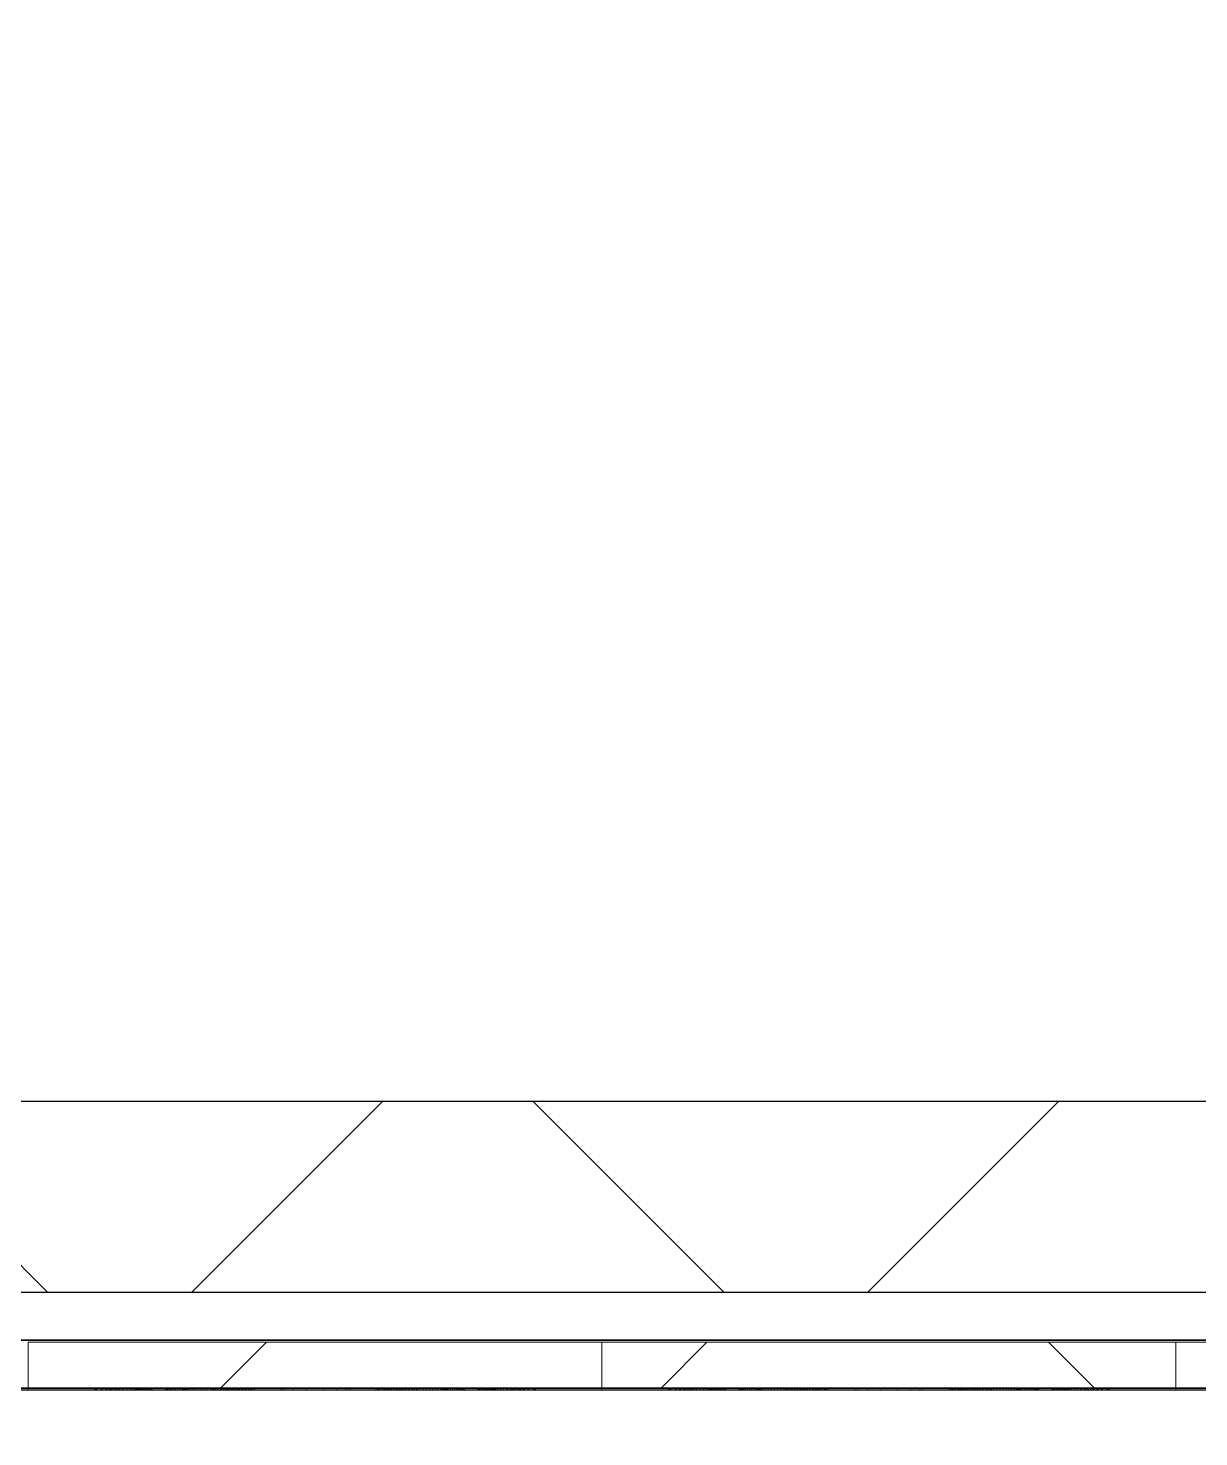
# Model space of a CAD drawing. Header units: millimetres. Extents: x 813027 to 1148939, y -931049 to -10.
# Drawn here: x 934340 to 935564, y -110736 to -109263 of the extents above; entities that cross this region are included whole.
import ezdxf

# ---------------------------------------------------------------- set-up
doc = ezdxf.new("R2010")
doc.units = ezdxf.units.MM
for name, color, linetype, lineweight in [('A-GLAZ-CURT', 2, 'Continuous', 9), ('A-WALL-PATT', 1, 'Continuous', 25), ('I-WALL-E', 2, 'Continuous', 25), ('WALL-A', 3, 'Continuous', 25)]:
    doc.layers.add(name, color=color, linetype=linetype, lineweight=lineweight)

# ---------------------------------------------------------------- blocks, each defined once
blk = doc.blocks.new('PPLS-PP21_Custom Tile Pattern - Custom Tile Pattern-V83-4160 - LOWER PLATFORM LEVEL - REFLECTED CEILING GENERAL PLAN')
at = {"layer": 'A-GLAZ-CURT'}
h = blk.add_hatch(dxfattribs=at)
h.set_pattern_fill('FP_81', color=256, style=0, pattern_type=2)
h.set_pattern_definition([(45, (-935846.3, 110688.8), (-530.3301, 530.3301), []), (135, (-935846.3, 110688.8), (-530.3301, -530.3301), [])])
h.paths.add_polyline_path([(300, 2), (300, 50), (-300, 50), (-300, 2)])
for p, q in [((-300, 50), (300, 50)), ((-300, 2), (-300, 50)), ((300, 50), (300, 2)), ((300, 2), (-300, 2)), ((-300, 0), (-300, 2)), ((-300, 2), (-230.4, 2)), ((-230.4, 0), (-300, 0)), ((-230.4, 2), (-230.4, 0)), ((-230.2, 2), (-230.2, 0)), ((-230.2, 0), (-229.3, 0)), ((-229.3, 2), (-229.3, 0)), ((-229.3, 0), (-228.1, 0)), ((-228.1, 2), (-228.1, 0)), ((-228.1, 0), (-223.3, 0)), ((-223.3, 2), (-223.3, 0)), ((-223.3, 0), (-218.9, 0)), ((-222.5, 2), (-222.5, 0)), ((-222.5, 0), (-218, 0)), ((-218.9, 2), (-218.9, 0)), ((-218.9, 0), (-214.8, 0)), ((-218, 2), (-218, 0)), ((-218, 0), (-213.4, 0)), ((-217.4, 2), (-217.4, 0)), ((-214.8, 2), (-214.8, 0)), ((-214.8, 0), (-211, 0)), ((-213.4, 2), (-213.4, 0)), ((-213.4, 0), (-208.9, 0)), ((-212.7, 2), (-212.7, 0)), ((-211, 2), (-211, 0)), ((-211, 0), (-207.6, 0)), ((-208.9, 2), (-208.9, 0)), ((-208.9, 0), (-204.6, 0)), ((-208.3, 2), (-208.3, 0)), ((-207.6, 2), (-207.6, 0)), ((-207.6, 0), (-206, 0)), ((-206, 0), (-206, 2)), ((-206, 2), (-201.5, 2)), ((-201.5, 0), (-206, 0)), ((-204.6, 2), (-204.6, 0)), ((-204.6, 0), (-200.6, 0)), ((-204.3, 2), (-204.3, 0)), ((-201.5, 2), (-201.5, 0)), ((-200.6, 2), (-200.6, 0)), ((-200.6, 0), (-197, 0)), ((-197, 2), (-197, 0)), ((-197, 0), (-193.8, 0)), ((-193.8, 2), (-193.8, 0)), ((-193.8, 0), (-191.2, 0)), ((-191.2, 2), (-191.2, 0)), ((-191.2, 0), (-189.2, 0)), ((-189.2, 2), (-189.2, 0)), ((-189.2, 0), (-187.9, 0)), ((-187.9, 2), (-187.9, 0)), ((-187.9, 0), (-187.3, 0)), ((-187.4, 2), (-187.4, 0)), ((-187.4, 0), (-186.4, 0)), ((-187.3, 2), (-187.3, 0)), ((-186.4, 2), (-186.4, 0)), ((-186.4, 0), (-185.3, 0)), ((-185.3, 2), (-185.3, 0)), ((-185.3, 0), (-184.2, 0)), ((-184.2, 2), (-184.2, 0)), ((-184.2, 0), (-183, 0)), ((-183, 2), (-183, 0)), ((-183, 0), (-181.7, 0)), ((-181.7, 2), (-181.7, 0)), ((-181.7, 0), (-180.5, 0)), ((-180.5, 2), (-180.5, 0)), ((-180.5, 0), (-179.1, 0)), ((-179.1, 2), (-179.1, 0)), ((-179.1, 0), (-177.8, 0)), ((-177.8, 2), (-177.8, 0)), ((-177.8, 0), (-176.4, 0)), ((-176.4, 2), (-176.4, 0)), ((-176.4, 0), (-175, 0)), ((-175, 2), (-175, 0)), ((-175, 0), (-173.5, 0)), ((-173.5, 2), (-173.5, 0)), ((-173.5, 0), (-172.1, 0)), ((-172.1, 2), (-172.1, 0)), ((-172.1, 0), (-171, 0)), ((-171, 0), (-171, 2)), ((-171, 0), (-170.4, 0)), ((-170.4, 0), (-170.4, 2)), ((-170.4, 2), (-156.5, 2)), ((-156.5, 0), (-170.4, 0)), ((-156.5, 2), (-156.5, 0)), ((-156.5, 0), (-156.2, 0)), ((-156.2, 2), (-156.2, 0)), ((-156.2, 0), (-155.6, 0)), ((-155.6, 2), (-155.6, 0)), ((-155.6, 0), (-154.8, 0)), ((-154.8, 2), (-154.8, 0)), ((-154.8, 0), (-153.8, 0)), ((-153.8, 2), (-153.8, 0)), ((-153.8, 0), (-152.6, 0)), ((-152.6, 2), (-152.6, 0)), ((-152.6, 0), (-151.2, 0)), ((-151.2, 2), (-151.2, 0)), ((-151.2, 0), (-149.6, 0)), ((-149.6, 2), (-149.6, 0)), ((-149.6, 0), (-147.8, 0)), ((-147.8, 2), (-147.8, 0)), ((-147.8, 0), (-145.8, 0)), ((-145.8, 2), (-145.8, 0)), ((-145.8, 0), (-143.7, 0)), ((-143.7, 2), (-143.7, 0)), ((-143.7, 0), (-141.4, 0)), ((-141.4, 2), (-141.4, 0)), ((-141.4, 0), (-138.9, 0)), ((-138.9, 2), (-138.9, 0)), ((-138.9, 0), (-137.9, 0)), ((-137.9, 2), (-137.9, 0)), ((-137.9, 0), (-136.9, 0)), ((-136.9, 2), (-136.9, 0)), ((-136.9, 0), (-136.1, 0)), ((-136.1, 2), (-136.1, 0)), ((-136.1, 0), (-135.3, 0)), ((-135.3, 2), (-135.3, 0)), ((-135.3, 0), (-134.7, 0)), ((-134.7, 2), (-134.7, 0)), ((-134.7, 0), (-134.2, 0)), ((-134.2, 2), (-134.2, 0)), ((-134.2, 0), (-133.8, 0)), ((-133.8, 2), (-133.8, 0)), ((-133.8, 0), (-133.5, 0)), ((-133.5, 2), (-133.5, 0)), ((-133.5, 2), (-133.5, 0)), ((-133.5, 0), (-133.3, 0)), ((-133.5, 0), (-131.1, 0)), ((-133.3, 2), (-133.3, 0)), ((-133.3, 2), (-133.3, 0)), ((-133.3, 0), (-133.2, 0)), ((-133.2, 2), (-133.2, 0)), ((-131.1, 2), (-131.1, 0)), ((-131.1, 0), (-128.4, 0)), ((-128.4, 2), (-128.4, 0)), ((-128.4, 0), (-125.6, 0)), ((-125.6, 2), (-125.6, 0)), ((-125.6, 0), (-122.7, 0)), ((-122.7, 2), (-122.7, 0)), ((-122.7, 0), (-119.6, 0)), ((-119.6, 2), (-119.6, 0)), ((-119.6, 0), (-116.3, 0)), ((-116.3, 2), (-116.3, 0)), ((-116.3, 0), (-113, 0)), ((-113, 2), (-113, 0)), ((-113, 0), (-109.5, 0)), ((-109.5, 2), (-109.5, 0)), ((-109.5, 0), (-106, 0)), ((-107.3, 0), (-107.3, 2)), ((-107.3, 2), (-74.5, 2)), ((-74.5, 0), (-107.3, 0)), ((-107, 2), (-107, 0)), ((-106, 2), (-106, 0)), ((-106, 0), (-102.4, 0)), ((-104.1, 2), (-104.1, 0)), ((-102.4, 2), (-102.4, 0)), ((-102.4, 0), (-98.7, 0)), ((-101.2, 2), (-101.2, 0)), ((-98.7, 2), (-98.7, 0)), ((-98.7, 0), (-95, 0)), ((-98.1, 2), (-98.1, 0)), ((-95.7, 2), (-95.7, 0)), ((-95, 2), (-95, 0)), ((-95, 0), (-91.9, 0)), ((-93.2, 2), (-93.2, 0)), ((-91.9, 2), (-91.9, 0)), ((-91.9, 0), (-88.9, 0)), ((-90.5, 2), (-90.5, 0)), ((-88.9, 2), (-88.9, 0)), ((-88.9, 0), (-85.9, 0)), ((-87.7, 2), (-87.7, 0)), ((-85.9, 2), (-85.9, 0)), ((-85.9, 0), (-82.9, 0)), ((-84.9, 2), (-84.9, 0)), ((-82.9, 2), (-82.9, 0)), ((-82.9, 0), (-79.9, 0)), ((-81.9, 2), (-81.9, 0)), ((-79.9, 2), (-79.9, 0)), ((-79.9, 0), (-77.1, 0)), ((-78.9, 2), (-78.9, 0)), ((-77.1, 2), (-77.1, 0)), ((-77.1, 0), (-74.4, 0)), ((-75.8, 2), (-75.8, 0)), ((-74.5, 2), (-74.5, 0)), ((-74.4, 2), (-74.4, 0)), ((-74.4, 0), (-71.8, 0)), ((-72.7, 2), (-72.7, 0)), ((-71.8, 2), (-71.8, 0)), ((-71.8, 0), (-69.4, 0)), ((-69.6, 2), (-69.6, 0)), ((-69.4, 2), (-69.4, 0)), ((-69.4, 0), (-67.2, 0)), ((-67.2, 2), (-67.2, 0)), ((-67.2, 0), (-65.2, 0)), ((-66.5, 2), (-66.5, 0)), ((-65.2, 2), (-65.2, 0)), ((-65.2, 0), (-63.4, 0)), ((-63.4, 2), (-63.4, 0)), ((-35.5, 2), (-35.5, 0)), ((-32.3, 0), (-32.3, 2)), ((-32.3, 2), (-22.8, 2)), ((-22.8, 0), (-32.3, 0)), ((-22.8, 2), (-22.8, 0)), ((-10, 0), (10, 0)), ((10, 0), (-10, 0)), ((-9, 0), (-9, 2)), ((-9, 2), (9, 2)), ((9, 0), (-9, 0)), ((9, 2), (9, 0)), ((22.8, 0), (22.8, 2)), ((22.8, 2), (32.3, 2)), ((32.3, 0), (22.8, 0)), ((32.3, 2), (32.3, 0)), ((35.5, 2), (35.5, 0)), ((63.4, 2), (63.4, 0)), ((63.4, 0), (65.2, 0)), ((65.2, 2), (65.2, 0)), ((65.2, 0), (67.2, 0)), ((66.5, 2), (66.5, 0)), ((67.2, 2), (67.2, 0)), ((67.2, 0), (69.4, 0)), ((69.4, 2), (69.4, 0)), ((69.4, 0), (71.8, 0)), ((69.6, 2), (69.6, 0)), ((71.8, 2), (71.8, 0)), ((71.8, 0), (74.4, 0)), ((72.7, 2), (72.7, 0)), ((74.4, 2), (74.4, 0)), ((74.4, 0), (77.1, 0)), ((74.5, 0), (74.5, 2)), ((74.5, 2), (107.3, 2)), ((107.3, 0), (74.5, 0)), ((75.8, 2), (75.8, 0)), ((77.1, 2), (77.1, 0)), ((77.1, 0), (79.9, 0)), ((78.9, 2), (78.9, 0)), ((79.9, 2), (79.9, 0)), ((79.9, 0), (82.9, 0)), ((81.9, 2), (81.9, 0)), ((82.9, 2), (82.9, 0)), ((82.9, 0), (85.9, 0)), ((84.9, 2), (84.9, 0)), ((85.9, 2), (85.9, 0)), ((85.9, 0), (88.9, 0)), ((87.7, 2), (87.7, 0)), ((88.9, 2), (88.9, 0)), ((88.9, 0), (91.9, 0)), ((90.5, 2), (90.5, 0)), ((91.9, 2), (91.9, 0)), ((91.9, 0), (95, 0)), ((93.2, 2), (93.2, 0)), ((95, 2), (95, 0)), ((95, 0), (98.7, 0)), ((95.7, 2), (95.7, 0)), ((98.1, 2), (98.1, 0)), ((98.7, 2), (98.7, 0)), ((98.7, 0), (102.4, 0)), ((101.2, 2), (101.2, 0)), ((102.4, 2), (102.4, 0)), ((102.4, 0), (106, 0)), ((104.1, 2), (104.1, 0)), ((106, 2), (106, 0)), ((106, 0), (109.5, 0)), ((107, 2), (107, 0)), ((107.3, 2), (107.3, 0)), ((109.5, 2), (109.5, 0)), ((109.5, 0), (113, 0)), ((113, 2), (113, 0)), ((113, 0), (116.3, 0)), ((116.3, 2), (116.3, 0)), ((116.3, 0), (119.6, 0)), ((119.6, 2), (119.6, 0)), ((119.6, 0), (122.7, 0)), ((122.7, 2), (122.7, 0)), ((122.7, 0), (125.6, 0)), ((125.6, 2), (125.6, 0)), ((125.6, 0), (128.4, 0)), ((128.4, 2), (128.4, 0)), ((128.4, 0), (131.1, 0)), ((131.1, 2), (131.1, 0)), ((131.1, 0), (133.5, 0)), ((133.2, 2), (133.2, 0)), ((133.2, 0), (133.3, 0)), ((133.3, 2), (133.3, 0)), ((133.3, 2), (133.3, 0)), ((133.3, 0), (133.5, 0)), ((133.5, 2), (133.5, 0)), ((133.5, 2), (133.5, 0)), ((133.5, 0), (133.8, 0)), ((133.8, 2), (133.8, 0)), ((133.8, 0), (134.2, 0)), ((134.2, 2), (134.2, 0)), ((134.2, 0), (134.7, 0)), ((134.7, 2), (134.7, 0)), ((134.7, 0), (135.3, 0)), ((135.3, 2), (135.3, 0)), ((135.3, 0), (136.1, 0)), ((136.1, 2), (136.1, 0)), ((136.1, 0), (136.9, 0)), ((136.9, 2), (136.9, 0)), ((136.9, 0), (137.9, 0)), ((137.9, 2), (137.9, 0)), ((137.9, 0), (138.9, 0)), ((138.9, 2), (138.9, 0)), ((138.9, 0), (141.4, 0)), ((141.4, 2), (141.4, 0)), ((141.4, 0), (143.7, 0)), ((143.7, 2), (143.7, 0)), ((143.7, 0), (145.8, 0)), ((145.8, 2), (145.8, 0)), ((145.8, 0), (147.8, 0)), ((147.8, 2), (147.8, 0)), ((147.8, 0), (149.6, 0)), ((149.6, 2), (149.6, 0)), ((149.6, 0), (151.2, 0)), ((151.2, 2), (151.2, 0)), ((151.2, 0), (152.6, 0)), ((152.6, 2), (152.6, 0)), ((152.6, 0), (153.8, 0)), ((153.8, 2), (153.8, 0)), ((153.8, 0), (154.8, 0)), ((154.8, 2), (154.8, 0)), ((154.8, 0), (155.6, 0)), ((155.6, 2), (155.6, 0)), ((155.6, 0), (156.2, 0)), ((156.2, 2), (156.2, 0)), ((156.2, 0), (156.5, 0)), ((156.5, 0), (156.5, 2)), ((156.5, 2), (170.4, 2)), ((170.4, 0), (156.5, 0)), ((170.4, 2), (170.4, 0)), ((170.4, 0), (171, 0)), ((171, 0), (171, 2)), ((171, 0), (172.1, 0)), ((172.1, 2), (172.1, 0)), ((172.1, 0), (173.5, 0)), ((173.5, 2), (173.5, 0)), ((173.5, 0), (175, 0)), ((175, 2), (175, 0)), ((175, 0), (176.4, 0)), ((176.4, 2), (176.4, 0)), ((176.4, 0), (177.8, 0)), ((177.8, 2), (177.8, 0)), ((177.8, 0), (179.1, 0)), ((179.1, 2), (179.1, 0)), ((179.1, 0), (180.5, 0)), ((180.5, 2), (180.5, 0)), ((180.5, 0), (181.7, 0)), ((181.7, 2), (181.7, 0)), ((181.7, 0), (183, 0)), ((183, 2), (183, 0)), ((183, 0), (184.2, 0)), ((184.2, 2), (184.2, 0)), ((184.2, 0), (185.3, 0)), ((185.3, 2), (185.3, 0)), ((185.3, 0), (186.4, 0)), ((186.4, 2), (186.4, 0)), ((186.4, 0), (187.4, 0)), ((187.3, 2), (187.3, 0)), ((187.3, 0), (187.9, 0)), ((187.4, 2), (187.4, 0)), ((187.9, 2), (187.9, 0)), ((187.9, 0), (189.2, 0)), ((189.2, 2), (189.2, 0)), ((189.2, 0), (191.2, 0)), ((191.2, 2), (191.2, 0)), ((191.2, 0), (193.8, 0)), ((193.8, 2), (193.8, 0)), ((193.8, 0), (197, 0)), ((197, 2), (197, 0)), ((197, 0), (200.6, 0)), ((200.6, 2), (200.6, 0)), ((200.6, 0), (204.6, 0)), ((201.5, 0), (201.5, 2)), ((201.5, 2), (206, 2)), ((206, 0), (201.5, 0)), ((204.3, 2), (204.3, 0)), ((204.6, 2), (204.6, 0)), ((204.6, 0), (208.9, 0)), ((206, 2), (206, 0)), ((206, 0), (207.6, 0)), ((207.6, 2), (207.6, 0)), ((207.6, 0), (211, 0)), ((208.3, 2), (208.3, 0)), ((208.9, 2), (208.9, 0)), ((208.9, 0), (213.4, 0)), ((211, 2), (211, 0)), ((211, 0), (214.8, 0)), ((212.7, 2), (212.7, 0)), ((213.4, 2), (213.4, 0)), ((213.4, 0), (218, 0)), ((214.8, 2), (214.8, 0)), ((214.8, 0), (218.9, 0)), ((217.4, 2), (217.4, 0)), ((218, 2), (218, 0)), ((218, 0), (222.5, 0)), ((218.9, 2), (218.9, 0)), ((218.9, 0), (223.3, 0)), ((222.5, 2), (222.5, 0)), ((223.3, 2), (223.3, 0)), ((223.3, 0), (228.1, 0)), ((228.1, 2), (228.1, 0)), ((228.1, 0), (229.3, 0)), ((229.3, 2), (229.3, 0)), ((229.3, 0), (230.2, 0)), ((230.2, 2), (230.2, 0)), ((230.4, 0), (230.4, 2)), ((230.4, 2), (300, 2)), ((300, 0), (230.4, 0)), ((300, 2), (300, 0))]:
    blk.add_line(p, q, dxfattribs=at)
for points, knots in [([(-74.5, 0), (-72.4, 0), (-63.8, 0), (-48.4, 0), (-36.5, 0), (-32.3, 0)], [33.057531, 33.057531, 33.057531, 33.057531, 40.784289, 62.793565, 77.748067, 77.748067, 77.748067, 77.748067]), ([(-35.5, 0), (-35.6, 0), (-36.1, 0), (-29.7, 0), (-22.1, 0), (-14, 0), (-10.5, 0), (-9, 0)], [0, 0, 0, 0, 2.896439, 8.596022, 15.081878, 26.744535, 36.912071, 36.912071, 36.912071, 36.912071]), ([(-22.8, 0), (-23.8, 0), (-27.1, 0), (-31.2, 0), (-34.7, 0), (-35.3, 0), (-35.5, 0)], [143.109362, 143.109362, 143.109362, 143.109362, 147.530666, 157.225744, 158.961676, 159.492878, 159.492878, 159.492878, 159.492878]), ([(9, 0), (10.5, 0), (14, 0), (22.1, 0), (29.7, 0), (36.1, 0), (35.6, 0), (35.5, 0)], [42.834368, 42.834368, 42.834368, 42.834368, 53.001904, 64.664561, 71.150417, 76.85, 79.746439, 79.746439, 79.746439, 79.746439]), ([(35.5, 0), (35.3, 0), (34.7, 0), (31.2, 0), (27.1, 0), (23.8, 0), (22.8, 0)], [79.746439, 79.746439, 79.746439, 79.746439, 80.277641, 82.013573, 91.708651, 96.129955, 96.129955, 96.129955, 96.129955]), ([(32.3, 0), (36.5, 0), (48.4, 0), (63.8, 0), (72.4, 0), (74.5, 0)], [28.279951, 28.279951, 28.279951, 28.279951, 43.234453, 65.243729, 72.970487, 72.970487, 72.970487, 72.970487])]:
    blk.add_open_spline(points, degree=3, knots=knots, dxfattribs=at)
blk = doc.blocks.new('PPLS-PP21_Custom Tile Pattern - Custom Tile Pattern-V84-4160 - LOWER PLATFORM LEVEL - REFLECTED CEILING GENERAL PLAN')
at = {"layer": 'A-GLAZ-CURT'}
h = blk.add_hatch(dxfattribs=at)
h.set_pattern_fill('FP_82', color=256, style=0, pattern_type=2)
h.set_pattern_definition([(45, (-935246.3, 110688.8), (-530.3301, 530.3301), []), (135, (-935246.3, 110688.8), (-530.3301, -530.3301), [])])
h.paths.add_polyline_path([(300, 2), (300, 50), (-300, 50), (-300, 2), (36.9, 2)])
for p, q in [((-300, 50), (300, 50)), ((-300, 2), (-300, 50)), ((300, 50), (300, 2)), ((300, 2), (-300, 2)), ((-300, 0), (-300, 2)), ((-300, 2), (-230.4, 2)), ((-230.4, 0), (-300, 0)), ((-230.4, 2), (-230.4, 0)), ((-230.2, 2), (-230.2, 0)), ((-230.2, 0), (-229.3, 0)), ((-229.3, 2), (-229.3, 0)), ((-229.3, 0), (-228.1, 0)), ((-228.1, 2), (-228.1, 0)), ((-228.1, 0), (-223.3, 0)), ((-223.3, 2), (-223.3, 0)), ((-223.3, 0), (-218.9, 0)), ((-222.5, 2), (-222.5, 0)), ((-222.5, 0), (-218, 0)), ((-218.9, 2), (-218.9, 0)), ((-218.9, 0), (-214.8, 0)), ((-218, 2), (-218, 0)), ((-218, 0), (-213.4, 0)), ((-217.4, 2), (-217.4, 0)), ((-214.8, 2), (-214.8, 0)), ((-214.8, 0), (-211, 0)), ((-213.4, 2), (-213.4, 0)), ((-213.4, 0), (-208.9, 0)), ((-212.7, 2), (-212.7, 0)), ((-211, 2), (-211, 0)), ((-211, 0), (-207.6, 0)), ((-208.9, 2), (-208.9, 0)), ((-208.9, 0), (-204.6, 0)), ((-208.3, 2), (-208.3, 0)), ((-207.6, 2), (-207.6, 0)), ((-207.6, 0), (-206, 0)), ((-206, 0), (-206, 2)), ((-206, 2), (-201.5, 2)), ((-201.5, 0), (-206, 0)), ((-204.6, 2), (-204.6, 0)), ((-204.6, 0), (-200.6, 0)), ((-204.3, 2), (-204.3, 0)), ((-201.5, 2), (-201.5, 0)), ((-200.6, 2), (-200.6, 0)), ((-200.6, 0), (-197, 0)), ((-197, 2), (-197, 0)), ((-197, 0), (-193.8, 0)), ((-193.8, 2), (-193.8, 0)), ((-193.8, 0), (-191.2, 0)), ((-191.2, 2), (-191.2, 0)), ((-191.2, 0), (-189.2, 0)), ((-189.2, 2), (-189.2, 0)), ((-189.2, 0), (-187.9, 0)), ((-187.9, 2), (-187.9, 0)), ((-187.9, 0), (-187.3, 0)), ((-187.4, 2), (-187.4, 0)), ((-187.4, 0), (-186.4, 0)), ((-187.3, 2), (-187.3, 0)), ((-186.4, 2), (-186.4, 0)), ((-186.4, 0), (-185.3, 0)), ((-185.3, 2), (-185.3, 0)), ((-185.3, 0), (-184.2, 0)), ((-184.2, 2), (-184.2, 0)), ((-184.2, 0), (-183, 0)), ((-183, 2), (-183, 0)), ((-183, 0), (-181.7, 0)), ((-181.7, 2), (-181.7, 0)), ((-181.7, 0), (-180.5, 0)), ((-180.5, 2), (-180.5, 0)), ((-180.5, 0), (-179.1, 0)), ((-179.1, 2), (-179.1, 0)), ((-179.1, 0), (-177.8, 0)), ((-177.8, 2), (-177.8, 0)), ((-177.8, 0), (-176.4, 0)), ((-176.4, 2), (-176.4, 0)), ((-176.4, 0), (-175, 0)), ((-175, 2), (-175, 0)), ((-175, 0), (-173.5, 0)), ((-173.5, 2), (-173.5, 0)), ((-173.5, 0), (-172.1, 0)), ((-172.1, 2), (-172.1, 0)), ((-172.1, 0), (-171, 0)), ((-171, 0), (-171, 2)), ((-171, 0), (-170.4, 0)), ((-170.4, 0), (-170.4, 2)), ((-170.4, 2), (-156.5, 2)), ((-156.5, 0), (-170.4, 0)), ((-156.5, 2), (-156.5, 0)), ((-156.5, 0), (-156.2, 0)), ((-156.2, 2), (-156.2, 0)), ((-156.2, 0), (-155.6, 0)), ((-155.6, 2), (-155.6, 0)), ((-155.6, 0), (-154.8, 0)), ((-154.8, 2), (-154.8, 0)), ((-154.8, 0), (-153.8, 0)), ((-153.8, 2), (-153.8, 0)), ((-153.8, 0), (-152.6, 0)), ((-152.6, 2), (-152.6, 0)), ((-152.6, 0), (-151.2, 0)), ((-151.2, 2), (-151.2, 0)), ((-151.2, 0), (-149.6, 0)), ((-149.6, 2), (-149.6, 0)), ((-149.6, 0), (-147.8, 0)), ((-147.8, 2), (-147.8, 0)), ((-147.8, 0), (-145.8, 0)), ((-145.8, 2), (-145.8, 0)), ((-145.8, 0), (-143.7, 0)), ((-143.7, 2), (-143.7, 0)), ((-143.7, 0), (-141.4, 0)), ((-141.4, 2), (-141.4, 0)), ((-141.4, 0), (-138.9, 0)), ((-138.9, 2), (-138.9, 0)), ((-138.9, 0), (-137.9, 0)), ((-137.9, 2), (-137.9, 0)), ((-137.9, 0), (-136.9, 0)), ((-136.9, 2), (-136.9, 0)), ((-136.9, 0), (-136.1, 0)), ((-136.1, 2), (-136.1, 0)), ((-136.1, 0), (-135.3, 0)), ((-135.3, 2), (-135.3, 0)), ((-135.3, 0), (-134.7, 0)), ((-134.7, 2), (-134.7, 0)), ((-134.7, 0), (-134.2, 0)), ((-134.2, 2), (-134.2, 0)), ((-134.2, 0), (-133.8, 0)), ((-133.8, 2), (-133.8, 0)), ((-133.8, 0), (-133.5, 0)), ((-133.5, 2), (-133.5, 0)), ((-133.5, 2), (-133.5, 0)), ((-133.5, 0), (-133.3, 0)), ((-133.5, 0), (-131.1, 0)), ((-133.3, 2), (-133.3, 0)), ((-133.3, 2), (-133.3, 0)), ((-133.3, 0), (-133.2, 0)), ((-133.2, 2), (-133.2, 0)), ((-131.1, 2), (-131.1, 0)), ((-131.1, 0), (-128.4, 0)), ((-128.4, 2), (-128.4, 0)), ((-128.4, 0), (-125.6, 0)), ((-125.6, 2), (-125.6, 0)), ((-125.6, 0), (-122.7, 0)), ((-122.7, 2), (-122.7, 0)), ((-122.7, 0), (-119.6, 0)), ((-119.6, 2), (-119.6, 0)), ((-119.6, 0), (-116.3, 0)), ((-116.3, 2), (-116.3, 0)), ((-116.3, 0), (-113, 0)), ((-113, 2), (-113, 0)), ((-113, 0), (-109.5, 0)), ((-109.5, 2), (-109.5, 0)), ((-109.5, 0), (-106, 0)), ((-107.3, 0), (-107.3, 2)), ((-107.3, 2), (-74.5, 2)), ((-74.5, 0), (-107.3, 0)), ((-107, 2), (-107, 0)), ((-106, 2), (-106, 0)), ((-106, 0), (-102.4, 0)), ((-104.1, 2), (-104.1, 0)), ((-102.4, 2), (-102.4, 0)), ((-102.4, 0), (-98.7, 0)), ((-101.2, 2), (-101.2, 0)), ((-98.7, 2), (-98.7, 0)), ((-98.7, 0), (-95, 0)), ((-98.1, 2), (-98.1, 0)), ((-95.7, 2), (-95.7, 0)), ((-95, 2), (-95, 0)), ((-95, 0), (-91.9, 0)), ((-93.2, 2), (-93.2, 0)), ((-91.9, 2), (-91.9, 0)), ((-91.9, 0), (-88.9, 0)), ((-90.5, 2), (-90.5, 0)), ((-88.9, 2), (-88.9, 0)), ((-88.9, 0), (-85.9, 0)), ((-87.7, 2), (-87.7, 0)), ((-85.9, 2), (-85.9, 0)), ((-85.9, 0), (-82.9, 0)), ((-84.9, 2), (-84.9, 0)), ((-82.9, 2), (-82.9, 0)), ((-82.9, 0), (-79.9, 0)), ((-81.9, 2), (-81.9, 0)), ((-79.9, 2), (-79.9, 0)), ((-79.9, 0), (-77.1, 0)), ((-78.9, 2), (-78.9, 0)), ((-77.1, 2), (-77.1, 0)), ((-77.1, 0), (-74.4, 0)), ((-75.8, 2), (-75.8, 0)), ((-74.5, 2), (-74.5, 0)), ((-74.4, 2), (-74.4, 0)), ((-74.4, 0), (-71.8, 0)), ((-72.7, 2), (-72.7, 0)), ((-71.8, 2), (-71.8, 0)), ((-71.8, 0), (-69.4, 0)), ((-69.6, 2), (-69.6, 0)), ((-69.4, 2), (-69.4, 0)), ((-69.4, 0), (-67.2, 0)), ((-67.2, 2), (-67.2, 0)), ((-67.2, 0), (-65.2, 0)), ((-66.5, 2), (-66.5, 0)), ((-65.2, 2), (-65.2, 0)), ((-65.2, 0), (-63.4, 0)), ((-63.4, 2), (-63.4, 0)), ((-35.5, 2), (-35.5, 0)), ((-32.3, 0), (-32.3, 2)), ((-32.3, 2), (-22.8, 2)), ((-22.8, 0), (-32.3, 0)), ((-22.8, 2), (-22.8, 0)), ((-10, 0), (10, 0)), ((10, 0), (-10, 0)), ((-9, 0), (-9, 2)), ((-9, 2), (9, 2)), ((9, 0), (-9, 0)), ((9, 2), (9, 0)), ((22.8, 0), (22.8, 2)), ((22.8, 2), (32.3, 2)), ((32.3, 0), (22.8, 0)), ((32.3, 2), (32.3, 0)), ((35.5, 2), (35.5, 0)), ((63.4, 2), (63.4, 0)), ((63.4, 0), (65.2, 0)), ((65.2, 2), (65.2, 0)), ((65.2, 0), (67.2, 0)), ((66.5, 2), (66.5, 0)), ((67.2, 2), (67.2, 0)), ((67.2, 0), (69.4, 0)), ((69.4, 2), (69.4, 0)), ((69.4, 0), (71.8, 0)), ((69.6, 2), (69.6, 0)), ((71.8, 2), (71.8, 0)), ((71.8, 0), (74.4, 0)), ((72.7, 2), (72.7, 0)), ((74.4, 2), (74.4, 0)), ((74.4, 0), (77.1, 0)), ((74.5, 0), (74.5, 2)), ((74.5, 2), (107.3, 2)), ((107.3, 0), (74.5, 0)), ((75.8, 2), (75.8, 0)), ((77.1, 2), (77.1, 0)), ((77.1, 0), (79.9, 0)), ((78.9, 2), (78.9, 0)), ((79.9, 2), (79.9, 0)), ((79.9, 0), (82.9, 0)), ((81.9, 2), (81.9, 0)), ((82.9, 2), (82.9, 0)), ((82.9, 0), (85.9, 0)), ((84.9, 2), (84.9, 0)), ((85.9, 2), (85.9, 0)), ((85.9, 0), (88.9, 0)), ((87.7, 2), (87.7, 0)), ((88.9, 2), (88.9, 0)), ((88.9, 0), (91.9, 0)), ((90.5, 2), (90.5, 0)), ((91.9, 2), (91.9, 0)), ((91.9, 0), (95, 0)), ((93.2, 2), (93.2, 0)), ((95, 2), (95, 0)), ((95, 0), (98.7, 0)), ((95.7, 2), (95.7, 0)), ((98.1, 2), (98.1, 0)), ((98.7, 2), (98.7, 0)), ((98.7, 0), (102.4, 0)), ((101.2, 2), (101.2, 0)), ((102.4, 2), (102.4, 0)), ((102.4, 0), (106, 0)), ((104.1, 2), (104.1, 0)), ((106, 2), (106, 0)), ((106, 0), (109.5, 0)), ((107, 2), (107, 0)), ((107.3, 2), (107.3, 0)), ((109.5, 2), (109.5, 0)), ((109.5, 0), (113, 0)), ((113, 2), (113, 0)), ((113, 0), (116.3, 0)), ((116.3, 2), (116.3, 0)), ((116.3, 0), (119.6, 0)), ((119.6, 2), (119.6, 0)), ((119.6, 0), (122.7, 0)), ((122.7, 2), (122.7, 0)), ((122.7, 0), (125.6, 0)), ((125.6, 2), (125.6, 0)), ((125.6, 0), (128.4, 0)), ((128.4, 2), (128.4, 0)), ((128.4, 0), (131.1, 0)), ((131.1, 2), (131.1, 0)), ((131.1, 0), (133.5, 0)), ((133.2, 2), (133.2, 0)), ((133.2, 0), (133.3, 0)), ((133.3, 2), (133.3, 0)), ((133.3, 2), (133.3, 0)), ((133.3, 0), (133.5, 0)), ((133.5, 2), (133.5, 0)), ((133.5, 2), (133.5, 0)), ((133.5, 0), (133.8, 0)), ((133.8, 2), (133.8, 0)), ((133.8, 0), (134.2, 0)), ((134.2, 2), (134.2, 0)), ((134.2, 0), (134.7, 0)), ((134.7, 2), (134.7, 0)), ((134.7, 0), (135.3, 0)), ((135.3, 2), (135.3, 0)), ((135.3, 0), (136.1, 0)), ((136.1, 2), (136.1, 0)), ((136.1, 0), (136.9, 0)), ((136.9, 2), (136.9, 0)), ((136.9, 0), (137.9, 0)), ((137.9, 2), (137.9, 0)), ((137.9, 0), (138.9, 0)), ((138.9, 2), (138.9, 0)), ((138.9, 0), (141.4, 0)), ((141.4, 2), (141.4, 0)), ((141.4, 0), (143.7, 0)), ((143.7, 2), (143.7, 0)), ((143.7, 0), (145.8, 0)), ((145.8, 2), (145.8, 0)), ((145.8, 0), (147.8, 0)), ((147.8, 2), (147.8, 0)), ((147.8, 0), (149.6, 0)), ((149.6, 2), (149.6, 0)), ((149.6, 0), (151.2, 0)), ((151.2, 2), (151.2, 0)), ((151.2, 0), (152.6, 0)), ((152.6, 2), (152.6, 0)), ((152.6, 0), (153.8, 0)), ((153.8, 2), (153.8, 0)), ((153.8, 0), (154.8, 0)), ((154.8, 2), (154.8, 0)), ((154.8, 0), (155.6, 0)), ((155.6, 2), (155.6, 0)), ((155.6, 0), (156.2, 0)), ((156.2, 2), (156.2, 0)), ((156.2, 0), (156.5, 0)), ((156.5, 0), (156.5, 2)), ((156.5, 2), (170.4, 2)), ((170.4, 0), (156.5, 0)), ((170.4, 2), (170.4, 0)), ((170.4, 0), (171, 0)), ((171, 0), (171, 2)), ((171, 0), (172.1, 0)), ((172.1, 2), (172.1, 0)), ((172.1, 0), (173.5, 0)), ((173.5, 2), (173.5, 0)), ((173.5, 0), (175, 0)), ((175, 2), (175, 0)), ((175, 0), (176.4, 0)), ((176.4, 2), (176.4, 0)), ((176.4, 0), (177.8, 0)), ((177.8, 2), (177.8, 0)), ((177.8, 0), (179.1, 0)), ((179.1, 2), (179.1, 0)), ((179.1, 0), (180.5, 0)), ((180.5, 2), (180.5, 0)), ((180.5, 0), (181.7, 0)), ((181.7, 2), (181.7, 0)), ((181.7, 0), (183, 0)), ((183, 2), (183, 0)), ((183, 0), (184.2, 0)), ((184.2, 2), (184.2, 0)), ((184.2, 0), (185.3, 0)), ((185.3, 2), (185.3, 0)), ((185.3, 0), (186.4, 0)), ((186.4, 2), (186.4, 0)), ((186.4, 0), (187.4, 0)), ((187.3, 2), (187.3, 0)), ((187.3, 0), (187.9, 0)), ((187.4, 2), (187.4, 0)), ((187.9, 2), (187.9, 0)), ((187.9, 0), (189.2, 0)), ((189.2, 2), (189.2, 0)), ((189.2, 0), (191.2, 0)), ((191.2, 2), (191.2, 0)), ((191.2, 0), (193.8, 0)), ((193.8, 2), (193.8, 0)), ((193.8, 0), (197, 0)), ((197, 2), (197, 0)), ((197, 0), (200.6, 0)), ((200.6, 2), (200.6, 0)), ((200.6, 0), (204.6, 0)), ((201.5, 0), (201.5, 2)), ((201.5, 2), (206, 2)), ((206, 0), (201.5, 0)), ((204.3, 2), (204.3, 0)), ((204.6, 2), (204.6, 0)), ((204.6, 0), (208.9, 0)), ((206, 2), (206, 0)), ((206, 0), (207.6, 0)), ((207.6, 2), (207.6, 0)), ((207.6, 0), (211, 0)), ((208.3, 2), (208.3, 0)), ((208.9, 2), (208.9, 0)), ((208.9, 0), (213.4, 0)), ((211, 2), (211, 0)), ((211, 0), (214.8, 0)), ((212.7, 2), (212.7, 0)), ((213.4, 2), (213.4, 0)), ((213.4, 0), (218, 0)), ((214.8, 2), (214.8, 0)), ((214.8, 0), (218.9, 0)), ((217.4, 2), (217.4, 0)), ((218, 2), (218, 0)), ((218, 0), (222.5, 0)), ((218.9, 2), (218.9, 0)), ((218.9, 0), (223.3, 0)), ((222.5, 2), (222.5, 0)), ((223.3, 2), (223.3, 0)), ((223.3, 0), (228.1, 0)), ((228.1, 2), (228.1, 0)), ((228.1, 0), (229.3, 0)), ((229.3, 2), (229.3, 0)), ((229.3, 0), (230.2, 0)), ((230.2, 2), (230.2, 0)), ((230.4, 0), (230.4, 2)), ((230.4, 2), (300, 2)), ((300, 0), (230.4, 0)), ((300, 2), (300, 0))]:
    blk.add_line(p, q, dxfattribs=at)
for points, knots in [([(-74.5, 0), (-72.4, 0), (-63.8, 0), (-48.4, 0), (-36.5, 0), (-32.3, 0)], [33.057531, 33.057531, 33.057531, 33.057531, 40.784289, 62.793565, 77.748067, 77.748067, 77.748067, 77.748067]), ([(-35.5, 0), (-35.6, 0), (-36.1, 0), (-29.7, 0), (-22.1, 0), (-14, 0), (-10.5, 0), (-9, 0)], [0, 0, 0, 0, 2.896439, 8.596022, 15.081878, 26.744535, 36.912071, 36.912071, 36.912071, 36.912071]), ([(-22.8, 0), (-23.8, 0), (-27.1, 0), (-31.2, 0), (-34.7, 0), (-35.3, 0), (-35.5, 0)], [143.109362, 143.109362, 143.109362, 143.109362, 147.530666, 157.225744, 158.961676, 159.492878, 159.492878, 159.492878, 159.492878]), ([(9, 0), (10.5, 0), (14, 0), (22.1, 0), (29.7, 0), (36.1, 0), (35.6, 0), (35.5, 0)], [42.834368, 42.834368, 42.834368, 42.834368, 53.001904, 64.664561, 71.150417, 76.85, 79.746439, 79.746439, 79.746439, 79.746439]), ([(35.5, 0), (35.3, 0), (34.7, 0), (31.2, 0), (27.1, 0), (23.8, 0), (22.8, 0)], [79.746439, 79.746439, 79.746439, 79.746439, 80.277641, 82.013573, 91.708651, 96.129955, 96.129955, 96.129955, 96.129955]), ([(32.3, 0), (36.5, 0), (48.4, 0), (63.8, 0), (72.4, 0), (74.5, 0)], [28.279951, 28.279951, 28.279951, 28.279951, 43.234453, 65.243729, 72.970487, 72.970487, 72.970487, 72.970487])]:
    blk.add_open_spline(points, degree=3, knots=knots, dxfattribs=at)
blk = doc.blocks.new('PPLS-PP21_Custom Tile Pattern - Custom Tile Pattern-V85-4160 - LOWER PLATFORM LEVEL - REFLECTED CEILING GENERAL PLAN')
at = {"layer": 'A-GLAZ-CURT'}
h = blk.add_hatch(dxfattribs=at)
h.set_pattern_fill('FP_83', color=256, style=0, pattern_type=2)
h.set_pattern_definition([(45, (-934646.3, 110688.8), (-530.3301, 530.3301), []), (135, (-934646.3, 110688.8), (-530.3301, -530.3301), [])])
h.paths.add_polyline_path([(300, 2), (300, 50), (-300, 50), (-300, 2)])
for p, q in [((-300, 50), (300, 50)), ((-300, 2), (-300, 50)), ((300, 50), (300, 2)), ((300, 2), (-300, 2)), ((-300, 0), (-300, 2)), ((-300, 2), (-230.4, 2)), ((-230.4, 0), (-300, 0)), ((-230.4, 2), (-230.4, 0)), ((-230.2, 2), (-230.2, 0)), ((-230.2, 0), (-229.3, 0)), ((-229.3, 2), (-229.3, 0)), ((-229.3, 0), (-228.1, 0)), ((-228.1, 2), (-228.1, 0)), ((-228.1, 0), (-223.3, 0)), ((-223.3, 2), (-223.3, 0)), ((-223.3, 0), (-218.9, 0)), ((-222.5, 2), (-222.5, 0)), ((-222.5, 0), (-218, 0)), ((-218.9, 2), (-218.9, 0)), ((-218.9, 0), (-214.8, 0)), ((-218, 2), (-218, 0)), ((-218, 0), (-213.4, 0)), ((-217.4, 2), (-217.4, 0)), ((-214.8, 2), (-214.8, 0)), ((-214.8, 0), (-211, 0)), ((-213.4, 2), (-213.4, 0)), ((-213.4, 0), (-208.9, 0)), ((-212.7, 2), (-212.7, 0)), ((-211, 2), (-211, 0)), ((-211, 0), (-207.6, 0)), ((-208.9, 2), (-208.9, 0)), ((-208.9, 0), (-204.6, 0)), ((-208.3, 2), (-208.3, 0)), ((-207.6, 2), (-207.6, 0)), ((-207.6, 0), (-206, 0)), ((-206, 0), (-206, 2)), ((-206, 2), (-201.5, 2)), ((-201.5, 0), (-206, 0)), ((-204.6, 2), (-204.6, 0)), ((-204.6, 0), (-200.6, 0)), ((-204.3, 2), (-204.3, 0)), ((-201.5, 2), (-201.5, 0)), ((-200.6, 2), (-200.6, 0)), ((-200.6, 0), (-197, 0)), ((-197, 2), (-197, 0)), ((-197, 0), (-193.8, 0)), ((-193.8, 2), (-193.8, 0)), ((-193.8, 0), (-191.2, 0)), ((-191.2, 2), (-191.2, 0)), ((-191.2, 0), (-189.2, 0)), ((-189.2, 2), (-189.2, 0)), ((-189.2, 0), (-187.9, 0)), ((-187.9, 2), (-187.9, 0)), ((-187.9, 0), (-187.3, 0)), ((-187.4, 2), (-187.4, 0)), ((-187.4, 0), (-186.4, 0)), ((-187.3, 2), (-187.3, 0)), ((-186.4, 2), (-186.4, 0)), ((-186.4, 0), (-185.3, 0)), ((-185.3, 2), (-185.3, 0)), ((-185.3, 0), (-184.2, 0)), ((-184.2, 2), (-184.2, 0)), ((-184.2, 0), (-183, 0)), ((-183, 2), (-183, 0)), ((-183, 0), (-181.7, 0)), ((-181.7, 2), (-181.7, 0)), ((-181.7, 0), (-180.5, 0)), ((-180.5, 2), (-180.5, 0)), ((-180.5, 0), (-179.1, 0)), ((-179.1, 2), (-179.1, 0)), ((-179.1, 0), (-177.8, 0)), ((-177.8, 2), (-177.8, 0)), ((-177.8, 0), (-176.4, 0)), ((-176.4, 2), (-176.4, 0)), ((-176.4, 0), (-175, 0)), ((-175, 2), (-175, 0)), ((-175, 0), (-173.5, 0)), ((-173.5, 2), (-173.5, 0)), ((-173.5, 0), (-172.1, 0)), ((-172.1, 2), (-172.1, 0)), ((-172.1, 0), (-171, 0)), ((-171, 0), (-171, 2)), ((-171, 0), (-170.4, 0)), ((-170.4, 0), (-170.4, 2)), ((-170.4, 2), (-156.5, 2)), ((-156.5, 0), (-170.4, 0)), ((-156.5, 2), (-156.5, 0)), ((-156.5, 0), (-156.2, 0)), ((-156.2, 2), (-156.2, 0)), ((-156.2, 0), (-155.6, 0)), ((-155.6, 2), (-155.6, 0)), ((-155.6, 0), (-154.8, 0)), ((-154.8, 2), (-154.8, 0)), ((-154.8, 0), (-153.8, 0)), ((-153.8, 2), (-153.8, 0)), ((-153.8, 0), (-152.6, 0)), ((-152.6, 2), (-152.6, 0)), ((-152.6, 0), (-151.2, 0)), ((-151.2, 2), (-151.2, 0)), ((-151.2, 0), (-149.6, 0)), ((-149.6, 2), (-149.6, 0)), ((-149.6, 0), (-147.8, 0)), ((-147.8, 2), (-147.8, 0)), ((-147.8, 0), (-145.8, 0)), ((-145.8, 2), (-145.8, 0)), ((-145.8, 0), (-143.7, 0)), ((-143.7, 2), (-143.7, 0)), ((-143.7, 0), (-141.4, 0)), ((-141.4, 2), (-141.4, 0)), ((-141.4, 0), (-138.9, 0)), ((-138.9, 2), (-138.9, 0)), ((-138.9, 0), (-137.9, 0)), ((-137.9, 2), (-137.9, 0)), ((-137.9, 0), (-136.9, 0)), ((-136.9, 2), (-136.9, 0)), ((-136.9, 0), (-136.1, 0)), ((-136.1, 2), (-136.1, 0)), ((-136.1, 0), (-135.3, 0)), ((-135.3, 2), (-135.3, 0)), ((-135.3, 0), (-134.7, 0)), ((-134.7, 2), (-134.7, 0)), ((-134.7, 0), (-134.2, 0)), ((-134.2, 2), (-134.2, 0)), ((-134.2, 0), (-133.8, 0)), ((-133.8, 2), (-133.8, 0)), ((-133.8, 0), (-133.5, 0)), ((-133.5, 2), (-133.5, 0)), ((-133.5, 2), (-133.5, 0)), ((-133.5, 0), (-133.3, 0)), ((-133.5, 0), (-131.1, 0)), ((-133.3, 2), (-133.3, 0)), ((-133.3, 2), (-133.3, 0)), ((-133.3, 0), (-133.2, 0)), ((-133.2, 2), (-133.2, 0)), ((-131.1, 2), (-131.1, 0)), ((-131.1, 0), (-128.4, 0)), ((-128.4, 2), (-128.4, 0)), ((-128.4, 0), (-125.6, 0)), ((-125.6, 2), (-125.6, 0)), ((-125.6, 0), (-122.7, 0)), ((-122.7, 2), (-122.7, 0)), ((-122.7, 0), (-119.6, 0)), ((-119.6, 2), (-119.6, 0)), ((-119.6, 0), (-116.3, 0)), ((-116.3, 2), (-116.3, 0)), ((-116.3, 0), (-113, 0)), ((-113, 2), (-113, 0)), ((-113, 0), (-109.5, 0)), ((-109.5, 2), (-109.5, 0)), ((-109.5, 0), (-106, 0)), ((-107.3, 0), (-107.3, 2)), ((-107.3, 2), (-74.5, 2)), ((-74.5, 0), (-107.3, 0)), ((-107, 2), (-107, 0)), ((-106, 2), (-106, 0)), ((-106, 0), (-102.4, 0)), ((-104.1, 2), (-104.1, 0)), ((-102.4, 2), (-102.4, 0)), ((-102.4, 0), (-98.7, 0)), ((-101.2, 2), (-101.2, 0)), ((-98.7, 2), (-98.7, 0)), ((-98.7, 0), (-95, 0)), ((-98.1, 2), (-98.1, 0)), ((-95.7, 2), (-95.7, 0)), ((-95, 2), (-95, 0)), ((-95, 0), (-91.9, 0)), ((-93.2, 2), (-93.2, 0)), ((-91.9, 2), (-91.9, 0)), ((-91.9, 0), (-88.9, 0)), ((-90.5, 2), (-90.5, 0)), ((-88.9, 2), (-88.9, 0)), ((-88.9, 0), (-85.9, 0)), ((-87.7, 2), (-87.7, 0)), ((-85.9, 2), (-85.9, 0)), ((-85.9, 0), (-82.9, 0)), ((-84.9, 2), (-84.9, 0)), ((-82.9, 2), (-82.9, 0)), ((-82.9, 0), (-79.9, 0)), ((-81.9, 2), (-81.9, 0)), ((-79.9, 2), (-79.9, 0)), ((-79.9, 0), (-77.1, 0)), ((-78.9, 2), (-78.9, 0)), ((-77.1, 2), (-77.1, 0)), ((-77.1, 0), (-74.4, 0)), ((-75.8, 2), (-75.8, 0)), ((-74.5, 2), (-74.5, 0)), ((-74.4, 2), (-74.4, 0)), ((-74.4, 0), (-71.8, 0)), ((-72.7, 2), (-72.7, 0)), ((-71.8, 2), (-71.8, 0)), ((-71.8, 0), (-69.4, 0)), ((-69.6, 2), (-69.6, 0)), ((-69.4, 2), (-69.4, 0)), ((-69.4, 0), (-67.2, 0)), ((-67.2, 2), (-67.2, 0)), ((-67.2, 0), (-65.2, 0)), ((-66.5, 2), (-66.5, 0)), ((-65.2, 2), (-65.2, 0)), ((-65.2, 0), (-63.4, 0)), ((-63.4, 2), (-63.4, 0)), ((-35.5, 2), (-35.5, 0)), ((-32.3, 0), (-32.3, 2)), ((-32.3, 2), (-22.8, 2)), ((-22.8, 0), (-32.3, 0)), ((-22.8, 2), (-22.8, 0)), ((-10, 0), (10, 0)), ((10, 0), (-10, 0)), ((-9, 0), (-9, 2)), ((-9, 2), (9, 2)), ((9, 0), (-9, 0)), ((9, 2), (9, 0)), ((22.8, 0), (22.8, 2)), ((22.8, 2), (32.3, 2)), ((32.3, 0), (22.8, 0)), ((32.3, 2), (32.3, 0)), ((35.5, 2), (35.5, 0)), ((63.4, 2), (63.4, 0)), ((63.4, 0), (65.2, 0)), ((65.2, 2), (65.2, 0)), ((65.2, 0), (67.2, 0)), ((66.5, 2), (66.5, 0)), ((67.2, 2), (67.2, 0)), ((67.2, 0), (69.4, 0)), ((69.4, 2), (69.4, 0)), ((69.4, 0), (71.8, 0)), ((69.6, 2), (69.6, 0)), ((71.8, 2), (71.8, 0)), ((71.8, 0), (74.4, 0)), ((72.7, 2), (72.7, 0)), ((74.4, 2), (74.4, 0)), ((74.4, 0), (77.1, 0)), ((74.5, 0), (74.5, 2)), ((74.5, 2), (107.3, 2)), ((107.3, 0), (74.5, 0)), ((75.8, 2), (75.8, 0)), ((77.1, 2), (77.1, 0)), ((77.1, 0), (79.9, 0)), ((78.9, 2), (78.9, 0)), ((79.9, 2), (79.9, 0)), ((79.9, 0), (82.9, 0)), ((81.9, 2), (81.9, 0)), ((82.9, 2), (82.9, 0)), ((82.9, 0), (85.9, 0)), ((84.9, 2), (84.9, 0)), ((85.9, 2), (85.9, 0)), ((85.9, 0), (88.9, 0)), ((87.7, 2), (87.7, 0)), ((88.9, 2), (88.9, 0)), ((88.9, 0), (91.9, 0)), ((90.5, 2), (90.5, 0)), ((91.9, 2), (91.9, 0)), ((91.9, 0), (95, 0)), ((93.2, 2), (93.2, 0)), ((95, 2), (95, 0)), ((95, 0), (98.7, 0)), ((95.7, 2), (95.7, 0)), ((98.1, 2), (98.1, 0)), ((98.7, 2), (98.7, 0)), ((98.7, 0), (102.4, 0)), ((101.2, 2), (101.2, 0)), ((102.4, 2), (102.4, 0)), ((102.4, 0), (106, 0)), ((104.1, 2), (104.1, 0)), ((106, 2), (106, 0)), ((106, 0), (109.5, 0)), ((107, 2), (107, 0)), ((107.3, 2), (107.3, 0)), ((109.5, 2), (109.5, 0)), ((109.5, 0), (113, 0)), ((113, 2), (113, 0)), ((113, 0), (116.3, 0)), ((116.3, 2), (116.3, 0)), ((116.3, 0), (119.6, 0)), ((119.6, 2), (119.6, 0)), ((119.6, 0), (122.7, 0)), ((122.7, 2), (122.7, 0)), ((122.7, 0), (125.6, 0)), ((125.6, 2), (125.6, 0)), ((125.6, 0), (128.4, 0)), ((128.4, 2), (128.4, 0)), ((128.4, 0), (131.1, 0)), ((131.1, 2), (131.1, 0)), ((131.1, 0), (133.5, 0)), ((133.2, 2), (133.2, 0)), ((133.2, 0), (133.3, 0)), ((133.3, 2), (133.3, 0)), ((133.3, 2), (133.3, 0)), ((133.3, 0), (133.5, 0)), ((133.5, 2), (133.5, 0)), ((133.5, 2), (133.5, 0)), ((133.5, 0), (133.8, 0)), ((133.8, 2), (133.8, 0)), ((133.8, 0), (134.2, 0)), ((134.2, 2), (134.2, 0)), ((134.2, 0), (134.7, 0)), ((134.7, 2), (134.7, 0)), ((134.7, 0), (135.3, 0)), ((135.3, 2), (135.3, 0)), ((135.3, 0), (136.1, 0)), ((136.1, 2), (136.1, 0)), ((136.1, 0), (136.9, 0)), ((136.9, 2), (136.9, 0)), ((136.9, 0), (137.9, 0)), ((137.9, 2), (137.9, 0)), ((137.9, 0), (138.9, 0)), ((138.9, 2), (138.9, 0)), ((138.9, 0), (141.4, 0)), ((141.4, 2), (141.4, 0)), ((141.4, 0), (143.7, 0)), ((143.7, 2), (143.7, 0)), ((143.7, 0), (145.8, 0)), ((145.8, 2), (145.8, 0)), ((145.8, 0), (147.8, 0)), ((147.8, 2), (147.8, 0)), ((147.8, 0), (149.6, 0)), ((149.6, 2), (149.6, 0)), ((149.6, 0), (151.2, 0)), ((151.2, 2), (151.2, 0)), ((151.2, 0), (152.6, 0)), ((152.6, 2), (152.6, 0)), ((152.6, 0), (153.8, 0)), ((153.8, 2), (153.8, 0)), ((153.8, 0), (154.8, 0)), ((154.8, 2), (154.8, 0)), ((154.8, 0), (155.6, 0)), ((155.6, 2), (155.6, 0)), ((155.6, 0), (156.2, 0)), ((156.2, 2), (156.2, 0)), ((156.2, 0), (156.5, 0)), ((156.5, 0), (156.5, 2)), ((156.5, 2), (170.4, 2)), ((170.4, 0), (156.5, 0)), ((170.4, 2), (170.4, 0)), ((170.4, 0), (171, 0)), ((171, 0), (171, 2)), ((171, 0), (172.1, 0)), ((172.1, 2), (172.1, 0)), ((172.1, 0), (173.5, 0)), ((173.5, 2), (173.5, 0)), ((173.5, 0), (175, 0)), ((175, 2), (175, 0)), ((175, 0), (176.4, 0)), ((176.4, 2), (176.4, 0)), ((176.4, 0), (177.8, 0)), ((177.8, 2), (177.8, 0)), ((177.8, 0), (179.1, 0)), ((179.1, 2), (179.1, 0)), ((179.1, 0), (180.5, 0)), ((180.5, 2), (180.5, 0)), ((180.5, 0), (181.7, 0)), ((181.7, 2), (181.7, 0)), ((181.7, 0), (183, 0)), ((183, 2), (183, 0)), ((183, 0), (184.2, 0)), ((184.2, 2), (184.2, 0)), ((184.2, 0), (185.3, 0)), ((185.3, 2), (185.3, 0)), ((185.3, 0), (186.4, 0)), ((186.4, 2), (186.4, 0)), ((186.4, 0), (187.4, 0)), ((187.3, 2), (187.3, 0)), ((187.3, 0), (187.9, 0)), ((187.4, 2), (187.4, 0)), ((187.9, 2), (187.9, 0)), ((187.9, 0), (189.2, 0)), ((189.2, 2), (189.2, 0)), ((189.2, 0), (191.2, 0)), ((191.2, 2), (191.2, 0)), ((191.2, 0), (193.8, 0)), ((193.8, 2), (193.8, 0)), ((193.8, 0), (197, 0)), ((197, 2), (197, 0)), ((197, 0), (200.6, 0)), ((200.6, 2), (200.6, 0)), ((200.6, 0), (204.6, 0)), ((201.5, 0), (201.5, 2)), ((201.5, 2), (206, 2)), ((206, 0), (201.5, 0)), ((204.3, 2), (204.3, 0)), ((204.6, 2), (204.6, 0)), ((204.6, 0), (208.9, 0)), ((206, 2), (206, 0)), ((206, 0), (207.6, 0)), ((207.6, 2), (207.6, 0)), ((207.6, 0), (211, 0)), ((208.3, 2), (208.3, 0)), ((208.9, 2), (208.9, 0)), ((208.9, 0), (213.4, 0)), ((211, 2), (211, 0)), ((211, 0), (214.8, 0)), ((212.7, 2), (212.7, 0)), ((213.4, 2), (213.4, 0)), ((213.4, 0), (218, 0)), ((214.8, 2), (214.8, 0)), ((214.8, 0), (218.9, 0)), ((217.4, 2), (217.4, 0)), ((218, 2), (218, 0)), ((218, 0), (222.5, 0)), ((218.9, 2), (218.9, 0)), ((218.9, 0), (223.3, 0)), ((222.5, 2), (222.5, 0)), ((223.3, 2), (223.3, 0)), ((223.3, 0), (228.1, 0)), ((228.1, 2), (228.1, 0)), ((228.1, 0), (229.3, 0)), ((229.3, 2), (229.3, 0)), ((229.3, 0), (230.2, 0)), ((230.2, 2), (230.2, 0)), ((230.4, 0), (230.4, 2)), ((230.4, 2), (300, 2)), ((300, 0), (230.4, 0)), ((300, 2), (300, 0))]:
    blk.add_line(p, q, dxfattribs=at)
for points, knots in [([(-74.5, 0), (-72.4, 0), (-63.8, 0), (-48.4, 0), (-36.5, 0), (-32.3, 0)], [33.057531, 33.057531, 33.057531, 33.057531, 40.784289, 62.793565, 77.748067, 77.748067, 77.748067, 77.748067]), ([(-35.5, 0), (-35.6, 0), (-36.1, 0), (-29.7, 0), (-22.1, 0), (-14, 0), (-10.5, 0), (-9, 0)], [0, 0, 0, 0, 2.896439, 8.596022, 15.081878, 26.744535, 36.912071, 36.912071, 36.912071, 36.912071]), ([(-22.8, 0), (-23.8, 0), (-27.1, 0), (-31.2, 0), (-34.7, 0), (-35.3, 0), (-35.5, 0)], [143.109362, 143.109362, 143.109362, 143.109362, 147.530666, 157.225744, 158.961676, 159.492878, 159.492878, 159.492878, 159.492878]), ([(9, 0), (10.5, 0), (14, 0), (22.1, 0), (29.7, 0), (36.1, 0), (35.6, 0), (35.5, 0)], [42.834368, 42.834368, 42.834368, 42.834368, 53.001904, 64.664561, 71.150417, 76.85, 79.746439, 79.746439, 79.746439, 79.746439]), ([(35.5, 0), (35.3, 0), (34.7, 0), (31.2, 0), (27.1, 0), (23.8, 0), (22.8, 0)], [79.746439, 79.746439, 79.746439, 79.746439, 80.277641, 82.013573, 91.708651, 96.129955, 96.129955, 96.129955, 96.129955]), ([(32.3, 0), (36.5, 0), (48.4, 0), (63.8, 0), (72.4, 0), (74.5, 0)], [28.279951, 28.279951, 28.279951, 28.279951, 43.234453, 65.243729, 72.970487, 72.970487, 72.970487, 72.970487])]:
    blk.add_open_spline(points, degree=3, knots=knots, dxfattribs=at)
blk = doc.blocks.new('C-2-PP21-AR-4160-01-B_20250829-084021_EXCL')
at = {"layer": 'A-GLAZ-CURT'}
for name, p in [('PPLS-PP21_Custom Tile Pattern - Custom Tile Pattern-V85-4160 - LOWER PLATFORM LEVEL - REFLECTED CEILING GENERAL PLAN', (-112450, -5347)), ('PPLS-PP21_Custom Tile Pattern - Custom Tile Pattern-V84-4160 - LOWER PLATFORM LEVEL - REFLECTED CEILING GENERAL PLAN', (-111850, -5347)), ('PPLS-PP21_Custom Tile Pattern - Custom Tile Pattern-V83-4160 - LOWER PLATFORM LEVEL - REFLECTED CEILING GENERAL PLAN', (-111250, -5347))]:
    blk.add_blockref(name, p, dxfattribs=at)
blk = doc.blocks.new('C-2-PP21-AR-4160-01-B_20250829-084416_NEWCL')
blk.add_lwpolyline([(-117350, -5345), (-113350, -5345), (-113350, -5347), (-96550, -5347), (-96550, -2450), (-92235, -2450), (-92235, -6455), (-84190, -6455), (-84190, -5820), (-81330, -5820), (-81330, -5345), (-56900, -5345), (-56900, -6455), (-41740, -6455), (-41740, -2500), (-29350, -2500), (-29350, -5482), (-19750, -5482), (-19750, -5480), (-19400, -5480), (-19400, -7995), (-19350, -7995), (-19350, -9295), (-154550, -9295)])

msp = doc.modelspace()

# ---------------------------------------------------------------- hatches: boundary and pattern name
at = {"layer": 'A-WALL-PATT', "lineweight": 9}
h = msp.add_hatch(dxfattribs=at)
h.set_pattern_fill('FP_2', color=256, style=0, pattern_type=2)
h.set_pattern_definition([(45, (-6.33, 1.8), (-353.5534, 353.5534), []), (135, (-6.33, 1.8), (-353.5534, -353.5534), [])])
h.paths.add_polyline_path([(946000.5, -110585), (950240, -110585), (950240, -110385), (933140, -110385), (933140, -110585), (944928.1, -110585)])
h.paths.add_polyline_path([(927640, -110585), (929240, -110585), (929240, -110385), (926781.5, -110385), (926781.5, -110585), (927440, -110585)])

# ---------------------------------------------------------------- linework, layer by layer
at = {"layer": 'I-WALL-E'}
for p, q in [((929690, -110635), (950490, -110635)), ((950490, -110635), (929690, -110635)), ((929740, -110685), (950540, -110685)), ((950540, -110685), (929740, -110685))]:
    msp.add_line(p, q, dxfattribs=at)
at = {"layer": 'WALL-A'}
for p, q in [((933140, -110385), (940890, -110385)), ((950240, -110585), (933140, -110585))]:
    msp.add_line(p, q, dxfattribs=at)

# ---------------------------------------------------------------- block references
msp.add_blockref('C-2-PP21-AR-4160-01-B_20250829-084021_EXCL', (1047090, -105340))

# ---------------------------------------------------------------- next in the draw order: block references
msp.add_blockref('C-2-PP21-AR-4160-01-B_20250829-084416_NEWCL', (1047090, -105340))

doc.saveas('drawing.dxf')
